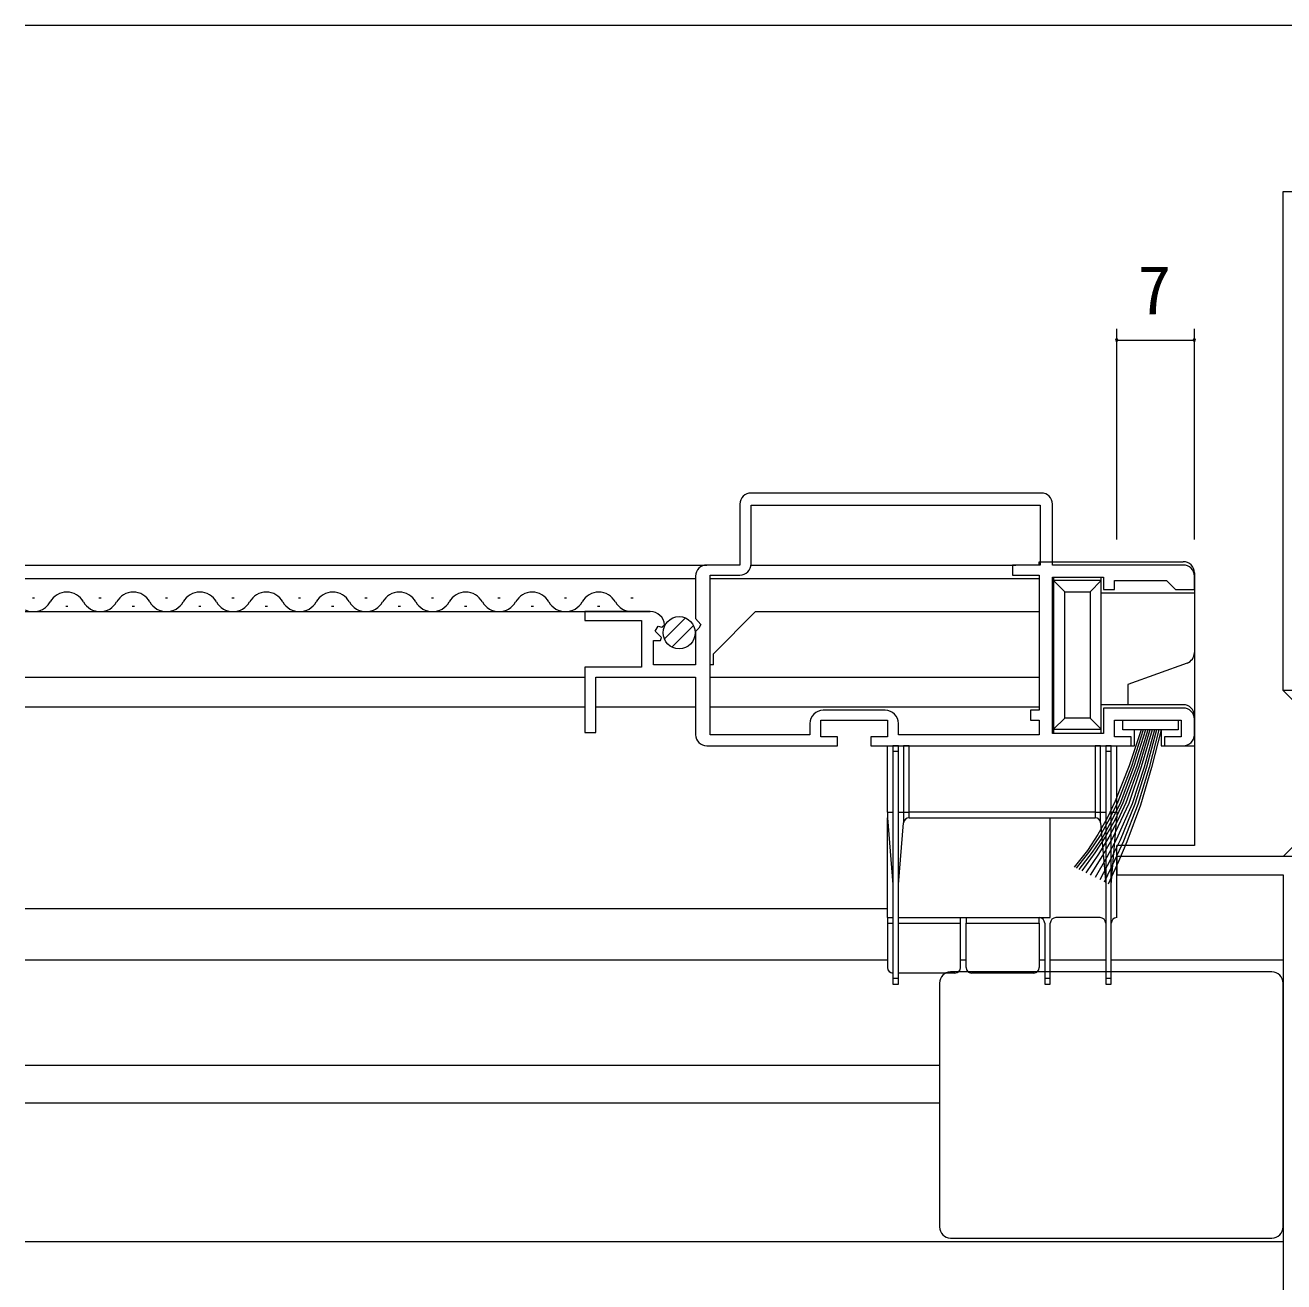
# Model space of a CAD drawing. Units: millimetres, scale not verified. Extents: x -567 to 567, y -403 to 403.
# Drawn here: x 271.3 to 384.8, y -124 to -10.7 of the extents above; entities that cross this region are included whole.
import ezdxf
from ezdxf.enums import TextEntityAlignment as Align

# ---------------------------------------------------------------- set-up
doc = ezdxf.new("R2010")
doc.units = ezdxf.units.MM
doc.header["$LTSCALE"] = 2
for name, color, linetype, lineweight in [('0-3_YKK_11', 7, 'Continuous', 18), ('0-4_YKK_12', 2, 'Continuous', 18), ('0-5_YKK_13', 4, 'Continuous', 18), ('0-6_YKK_D', 6, 'Continuous', 18), ('0-7_YSS_K', 3, 'Continuous', 18)]:
    doc.layers.add(name, color=color, linetype=linetype, lineweight=lineweight)
doc.styles.add('ＭＳ ゴシック', font='')
doc.styles.get('ＭＳ ゴシック').set_extended_font_data('MS Gothic')

msp = doc.modelspace()

# ---------------------------------------------------------------- linework, layer by layer
at = {"layer": '0-3_YKK_11'}
for p, q in [((362.964, -52.884), (336.764, -52.884)), ((362.964, -52.884), (336.764, -52.884)), ((335.764, -53.884), (335.764, -59.384)), ((336.764, -59.284), (336.764, -53.984)), ((336.764, -53.984), (362.864, -53.984)), ((362.864, -53.984), (362.864, -59.384)), ((363.964, -59.384), (363.964, -53.884)), ((335.764, -59.384), (332.764, -59.384)), ((360.364, -59.384), (360.364, -60.284)), ((362.864, -59.384), (360.364, -59.384)), ((375.764, -59.384), (363.964, -59.384)), ((331.764, -60.384), (331.764, -64.216)), ((333.064, -60.284), (335.764, -60.284)), ((333.064, -74.684), (333.064, -60.284)), ((360.364, -60.284), (362.764, -60.284)), ((362.764, -60.284), (362.764, -72.484)), ((363.964, -60.484), (368.564, -60.484)), ((363.964, -74.584), (363.964, -60.484)), ((368.564, -60.484), (368.564, -61.584)), ((369.564, -60.784), (374.264, -60.784)), ((369.564, -61.584), (369.564, -60.784)), ((374.264, -60.784), (374.764, -61.284)), ((374.764, -61.284), (375.064, -61.584)), ((376.764, -61.584), (376.764, -60.384)), ((368.564, -61.584), (369.564, -61.584)), ((375.064, -61.584), (376.764, -61.584)), ((321.764, -63.584), (321.764, -64.384)), ((327.669, -63.584), (321.764, -63.584)), ((321.764, -64.384), (326.864, -64.384)), ((326.864, -64.384), (326.864, -68.584)), ((331.764, -64.216), (332.217, -64.756)), ((328.123, -65.36), (328.394, -64.892)), ((328.689, -65.926), (328.123, -65.36)), ((328.394, -64.892), (328.712, -64.978)), ((328.712, -64.978), (328.963, -64.766)), ((332.064, -65.084), (331.764, -65.384)), ((331.764, -65.384), (331.764, -68.384)), ((332.217, -64.756), (332.064, -65.084)), ((327.964, -66.184), (328.581, -66.184)), ((327.964, -68.384), (327.964, -66.184)), ((328.581, -66.184), (328.689, -65.926)), ((321.764, -68.584), (321.764, -74.484)), ((326.864, -68.584), (321.764, -68.584)), ((331.764, -68.384), (327.964, -68.384)), ((322.764, -69.484), (331.764, -69.484)), ((322.764, -74.484), (322.764, -69.484)), ((331.764, -69.484), (331.764, -74.684)), ((348.864, -72.484), (343.264, -72.484)), ((361.964, -72.484), (361.964, -73.384)), ((362.764, -72.484), (361.964, -72.484)), ((368.564, -72.284), (368.564, -74.584)), ((375.764, -72.284), (368.564, -72.284)), ((342.064, -73.684), (342.064, -74.684)), ((343.064, -73.384), (349.064, -73.384)), ((343.064, -74.884), (343.064, -73.384)), ((349.064, -73.384), (349.064, -74.884)), ((350.064, -74.684), (350.064, -73.684)), ((361.964, -73.384), (362.764, -73.384)), ((362.764, -73.384), (362.764, -74.684)), ((369.564, -73.384), (375.564, -73.384)), ((369.564, -74.884), (369.564, -73.384)), ((375.564, -73.384), (375.564, -74.884)), ((376.764, -74.684), (376.764, -73.284)), ((321.764, -74.484), (322.764, -74.484)), ((342.064, -74.684), (333.064, -74.684)), ((344.564, -74.884), (343.064, -74.884)), ((344.564, -75.684), (344.564, -74.884)), ((347.564, -74.884), (347.564, -75.684)), ((349.064, -74.884), (347.564, -74.884)), ((362.764, -74.684), (350.064, -74.684)), ((368.564, -74.584), (363.964, -74.584)), ((371.064, -74.884), (369.564, -74.884)), ((371.064, -75.684), (371.064, -74.884)), ((374.064, -74.884), (374.064, -75.684)), ((375.564, -74.884), (374.064, -74.884)), ((332.764, -75.684), (344.564, -75.684)), ((347.564, -75.684), (371.064, -75.684)), ((374.064, -75.684), (375.764, -75.684)), ((369.764, -85.684), (369.764, -87.314)), ((394.764, -85.684), (369.764, -85.684)), ((369.764, -87.314), (384.764, -87.314)), ((384.764, -87.314), (384.764, -137.184))]:
    msp.add_line(p, q, dxfattribs=at)
for centre, radius, start, end in [((336.764, -53.884), 1, 90.00001, 179.99999), ((362.964, -53.884), 1, 0.00001, 89.99999), ((332.764, -60.384), 1, 90.00001, 179.99999), ((335.764, -59.284), 1, 270.00001, 359.99999), ((375.764, -60.384), 1, 0.00001, 89.99999), ((327.669, -64.884), 1.3, 5.2159, 90.00002), ((343.264, -73.684), 1.2, 90.00001, 179.99999), ((348.864, -73.684), 1.2, 0.00001, 89.99999), ((375.764, -73.284), 1, 0.00001, 89.99999), ((332.764, -74.684), 1, 180.00001, 269.99999), ((375.764, -74.684), 1, 270.00001, 359.99999)]:
    msp.add_arc(centre, radius, start, end, dxfattribs=at)
at = {"layer": '0-4_YKK_12'}
for p, q in [((271.264, -10.686), (401.764, -10.686)), ((271.264, -59.384), (332.764, -59.384)), ((336.759, -59.384), (360.664, -59.384)), ((271.264, -60.584), (331.764, -60.584)), ((333.064, -60.584), (362.764, -60.584)), ((362.765, -60.574), (362.763, -72.219)), ((271.919, -62.324), (272.119, -62.324)), ((277.919, -62.324), (278.119, -62.324)), ((283.919, -62.324), (284.119, -62.324)), ((289.919, -62.324), (290.119, -62.324)), ((295.919, -62.324), (296.119, -62.324)), ((301.919, -62.324), (302.119, -62.324)), ((307.919, -62.324), (308.119, -62.324)), ((313.919, -62.324), (314.119, -62.324)), ((319.919, -62.324), (320.119, -62.324)), ((325.919, -62.324), (326.119, -62.324)), ((271.264, -63.584), (327.669, -63.584)), ((274.919, -63.084), (275.119, -63.084)), ((280.919, -63.084), (281.119, -63.084)), ((286.919, -63.084), (287.119, -63.084)), ((292.919, -63.084), (293.119, -63.084)), ((298.919, -63.084), (299.119, -63.084)), ((304.919, -63.084), (305.119, -63.084)), ((310.919, -63.084), (311.119, -63.084)), ((316.919, -63.084), (317.119, -63.084)), ((322.919, -63.084), (323.119, -63.084)), ((333.364, -67.384), (337.164, -63.584)), ((337.164, -63.584), (362.764, -63.584)), ((333.364, -68.384), (333.364, -67.384)), ((333.364, -68.384), (333.064, -68.384)), ((271.264, -69.484), (321.764, -69.484)), ((333.064, -69.484), (362.764, -69.484)), ((271.264, -72.184), (321.764, -72.184)), ((322.764, -72.184), (331.764, -72.184)), ((333.064, -72.184), (362.763, -72.184)), ((349.064, -90.386), (271.264, -90.385)), ((271.264, -94.984), (349.064, -94.984)), ((355.664, -94.984), (356.164, -94.984)), ((362.764, -94.984), (363.264, -94.984)), ((363.764, -94.984), (368.764, -94.984)), ((369.264, -94.984), (384.764, -94.984)), ((271.264, -104.484), (353.764, -104.484)), ((271.264, -107.884), (353.764, -107.884)), ((271.264, -120.384), (384.764, -120.384))]:
    msp.add_line(p, q, dxfattribs=at)
for centre, start, end in [((275.019, -63.543), 29.20254, 150.79746), ((281.019, -63.543), 29.20254, 150.79746), ((287.019, -63.543), 29.20254, 150.79746), ((293.019, -63.543), 29.20254, 150.79746), ((299.019, -63.543), 29.20254, 150.79746), ((305.019, -63.543), 29.20254, 150.79746), ((311.019, -63.543), 29.20254, 150.79746), ((317.019, -63.543), 29.20254, 150.79746), ((323.019, -63.543), 29.20254, 150.79746), ((272.019, -61.866), 243.93273, 330.79746), ((278.019, -61.866), 209.20254, 330.79746), ((284.019, -61.866), 209.20254, 330.79746), ((290.019, -61.866), 209.20254, 330.79746), ((296.019, -61.866), 209.20254, 330.79746), ((302.019, -61.866), 209.20254, 330.79746), ((308.019, -61.866), 209.20254, 330.79746), ((314.019, -61.866), 209.20254, 330.79746), ((320.019, -61.866), 209.20254, 330.79746), ((326.019, -61.866), 209.20254, 270)]:
    msp.add_arc(centre, 1.718, start, end, dxfattribs=at)
at = {"layer": '0-5_YKK_13'}
for p, q in [((362.764, -59.384), (362.764, -59.084)), ((362.764, -59.084), (375.764, -59.084)), ((376.764, -60.084), (376.764, -61.884)), ((364.064, -60.561), (364.064, -60.784)), ((368.364, -60.784), (364.064, -60.784)), ((364.064, -60.784), (365.064, -61.784)), ((367.364, -61.784), (368.364, -60.784)), ((368.364, -60.784), (368.364, -60.502)), ((368.364, -74.184), (368.364, -60.784)), ((365.064, -61.784), (367.364, -61.784)), ((365.064, -73.184), (365.064, -61.784)), ((367.364, -61.784), (367.364, -73.184)), ((368.364, -61.884), (376.764, -61.884)), ((376.764, -61.884), (376.764, -67.284)), ((328.94, -66.044), (330.838, -64.147)), ((329.622, -66.777), (331.571, -64.828)), ((375.764, -71.984), (370.764, -71.984)), ((367.364, -73.184), (365.064, -73.184)), ((367.364, -73.184), (368.364, -74.184)), ((370.314, -73.384), (375.314, -73.384)), ((370.314, -74.234), (370.314, -73.384)), ((375.314, -73.384), (375.314, -74.234)), ((364.064, -74.184), (364.064, -74.508)), ((364.064, -74.184), (368.364, -74.184)), ((368.364, -74.567), (368.364, -74.184)), ((375.314, -74.234), (370.314, -74.234)), ((371.954, -74.234), (370.869, -77.506)), ((372.154, -74.234), (371.084, -77.538)), ((372.354, -74.234), (371.306, -77.563)), ((371.364, -75.684), (371.364, -74.234)), ((372.554, -74.234), (371.528, -77.577)), ((372.754, -74.234), (371.744, -77.576)), ((372.954, -74.234), (371.973, -77.594)), ((373.154, -74.234), (372.226, -77.611)), ((373.354, -74.234), (372.434, -77.617)), ((373.554, -74.234), (372.682, -77.64)), ((373.754, -74.234), (372.893, -77.652)), ((373.764, -74.234), (373.764, -75.684)), ((349.064, -75.684), (349.564, -75.684)), ((349.064, -81.684), (349.064, -75.684)), ((349.564, -75.684), (349.564, -76.184)), ((351.024, -75.684), (350.526, -75.684)), ((351.024, -75.684), (367.804, -75.684)), ((351.024, -81.684), (351.024, -75.684)), ((368.302, -75.684), (368.764, -75.684)), ((368.302, -81.684), (368.302, -75.684)), ((368.764, -75.684), (368.764, -76.184)), ((369.264, -75.684), (369.764, -75.684)), ((369.764, -75.684), (371.364, -75.684)), ((369.764, -81.684), (369.764, -75.684)), ((373.764, -75.684), (376.764, -75.684)), ((349.564, -76.184), (349.564, -96.684)), ((349.564, -76.184), (350.064, -76.184)), ((350.064, -96.684), (350.064, -76.184)), ((368.764, -76.184), (368.764, -96.684)), ((368.764, -76.184), (369.264, -76.184)), ((369.264, -96.684), (369.264, -76.184)), ((370.869, -77.506), (369.626, -80.688)), ((371.084, -77.538), (369.845, -80.748)), ((371.306, -77.563), (370.086, -80.796)), ((371.528, -77.577), (370.322, -80.824)), ((371.744, -77.576), (370.567, -80.835)), ((371.973, -77.594), (370.836, -80.882)), ((372.226, -77.611), (371.14, -80.92)), ((372.434, -77.617), (371.381, -80.946)), ((372.682, -77.64), (371.667, -80.994)), ((372.893, -77.652), (371.911, -81.026)), ((349.064, -81.684), (349.564, -81.684)), ((349.064, -81.684), (349.064, -82.184)), ((350.526, -81.684), (351.024, -81.684)), ((367.804, -81.684), (351.024, -81.684)), ((351.024, -82.184), (351.024, -81.684)), ((367.804, -81.684), (368.302, -81.684)), ((367.804, -81.684), (367.804, -82.184)), ((369.626, -80.688), (368.895, -82.219)), ((369.845, -80.748), (369.11, -82.288)), ((370.086, -80.796), (369.358, -82.347)), ((370.836, -80.882), (369.389, -84.026)), ((370.322, -80.824), (369.597, -82.381)), ((371.14, -80.92), (369.736, -84.102)), ((370.567, -80.835), (369.864, -82.408)), ((371.381, -80.946), (370.059, -84.183)), ((371.667, -80.994), (370.367, -84.286)), ((371.911, -81.026), (370.684, -84.338)), ((349.064, -91.184), (349.064, -82.184)), ((349.064, -82.184), (349.564, -88.184)), ((350.064, -88.184), (350.526, -82.643)), ((351.024, -82.184), (367.804, -82.184)), ((368.895, -82.219), (368.065, -83.694)), ((369.11, -82.288), (368.27, -83.77)), ((368.302, -82.643), (368.764, -88.184)), ((369.358, -82.347), (368.523, -83.838)), ((369.597, -82.381), (368.759, -83.879)), ((369.864, -82.408), (369.057, -83.929)), ((369.264, -88.184), (369.764, -82.184)), ((368.065, -83.694), (367.107, -85.117)), ((368.27, -83.77), (367.296, -85.201)), ((368.523, -83.838), (367.552, -85.273)), ((368.759, -83.879), (367.779, -85.346)), ((369.057, -83.929), (368.112, -85.455)), ((369.389, -84.026), (368.479, -85.595)), ((367.107, -85.117), (365.916, -86.619)), ((369.736, -84.102), (368.856, -85.737)), ((370.059, -84.183), (369.231, -85.873)), ((370.367, -84.286), (369.559, -86.036)), ((369.764, -91.184), (369.764, -84.684)), ((370.684, -84.338), (369.913, -86.114)), ((367.296, -85.201), (366.113, -86.713)), ((367.552, -85.273), (366.339, -86.832)), ((367.779, -85.346), (366.597, -86.962)), ((368.112, -85.455), (366.974, -87.152)), ((368.479, -85.595), (367.359, -87.346)), ((368.856, -85.737), (367.818, -87.577)), ((369.231, -85.873), (368.233, -87.786)), ((369.559, -86.036), (368.618, -87.98)), ((369.913, -86.114), (368.979, -88.162)), ((349.064, -91.184), (349.064, -91.684)), ((349.064, -91.184), (349.564, -91.184)), ((349.064, -91.684), (349.564, -91.684)), ((349.064, -91.684), (349.064, -95.684)), ((350.064, -91.184), (355.664, -91.184)), ((350.064, -91.684), (355.664, -91.684)), ((355.664, -91.684), (355.664, -91.184)), ((355.664, -95.684), (355.664, -91.684)), ((356.164, -91.184), (362.764, -91.184)), ((356.164, -95.684), (356.164, -91.684)), ((356.164, -91.684), (362.764, -91.684)), ((362.764, -91.684), (362.764, -91.184)), ((362.764, -91.684), (362.764, -95.684)), ((363.264, -91.684), (363.264, -96.684)), ((363.764, -96.684), (363.764, -91.684)), ((368.264, -91.184), (364.264, -91.184)), ((355.164, -96.184), (350.064, -96.184)), ((383.764, -96.085), (354.764, -96.085)), ((362.264, -96.184), (356.664, -96.184)), ((349.564, -96.684), (349.564, -97.184)), ((350.064, -96.684), (349.564, -96.684)), ((349.564, -97.184), (350.064, -97.184)), ((350.064, -97.184), (350.064, -96.684)), ((353.764, -97.085), (353.764, -119.085)), ((363.264, -96.684), (363.264, -97.184)), ((363.764, -96.684), (363.264, -96.684)), ((363.264, -97.184), (363.764, -97.184)), ((363.764, -97.184), (363.764, -96.684)), ((368.764, -96.684), (368.764, -97.184)), ((368.764, -97.184), (369.264, -97.184)), ((384.764, -119.085), (384.764, -97.085)), ((354.764, -120.085), (383.764, -120.085))]:
    msp.add_line(p, q, dxfattribs=at)
for points in [[(364.064, -60.784), (364.064, -74.184), (365.064, -73.184)], [(376.764, -67.284), (376.764, -72.984), (376.764, -75.684)], [(376.106, -68.224), (370.764, -70.168), (370.764, -71.984), (368.364, -71.984)], [(350.064, -76.184), (350.064, -75.684), (349.564, -75.684)], [(350.064, -75.684), (350.526, -75.684), (350.526, -81.684)], [(368.302, -75.684), (367.804, -75.684), (367.804, -81.684)], [(369.264, -76.184), (369.264, -75.684), (368.764, -75.684)], [(376.764, -75.684), (376.764, -84.684), (369.764, -84.684)], [(350.064, -81.684), (350.526, -81.684), (350.526, -82.643)], [(368.302, -82.643), (368.302, -81.684), (368.764, -81.684)], [(369.264, -81.684), (369.764, -81.684), (369.764, -82.184)], [(362.764, -91.184), (363.764, -91.184), (363.764, -82.184)], [(355.664, -91.184), (356.164, -91.184), (356.164, -91.684)], [(369.264, -97.184), (369.264, -96.684), (368.764, -96.684)]]:
    msp.add_lwpolyline(points, dxfattribs=at)
msp.add_circle((330.278, -65.484), 1.45, dxfattribs=at)
for centre, radius, start, end in [((375.764, -60.084), 1, 0, 90), ((375.764, -67.284), 1, 290, 0), ((375.764, -72.984), 1, 0, 90), ((351.024, -82.684), 0.5, 90, 175.23636), ((367.804, -82.684), 0.5, 4.76364, 90), ((362.764, -91.684), 0.5, 0, 90), ((364.264, -91.684), 0.5, 90, 180), ((368.264, -91.684), 0.5, 0, 90), ((369.764, -91.684), 0.5, 90, 180), ((349.564, -95.684), 0.5, 180, 270), ((354.764, -97.085), 1, 90, 180), ((355.164, -95.684), 0.5, 270, 0), ((356.664, -95.684), 0.5, 180, 270), ((362.264, -95.684), 0.5, 270, 0), ((383.764, -97.085), 1, 0, 90), ((354.764, -119.085), 1, 180, 270), ((383.764, -119.085), 1, 270, 0)]:
    msp.add_arc(centre, radius, start, end, dxfattribs=at)
at = {"layer": '0-6_YKK_D'}
for p, q in [((369.764, -57.084), (369.764, -38.084)), ((376.764, -57.084), (376.764, -38.084)), ((369.764, -39.084), (376.764, -39.084))]:
    msp.add_line(p, q, dxfattribs=at)
for centre, start, end in [((369.764, -39.084), 0, 180), ((369.764, -39.084), 180, 0), ((376.764, -39.084), 0, 180), ((376.764, -39.084), 180, 0)]:
    msp.add_arc(centre, 0.106, start, end, dxfattribs=at)
at = {"layer": '0-7_YSS_K'}
for p, q in [((384.764, -70.686), (384.764, -25.686)), ((384.764, -25.686), (429.764, -25.686)), ((385.764, -71.686), (384.764, -70.686)), ((391.764, -70.686), (384.764, -70.686)), ((385.764, -84.684), (384.764, -85.684))]:
    msp.add_line(p, q, dxfattribs=at)

# ---------------------------------------------------------------- texts
at = {"layer": '0-6_YKK_D', "color": 7, "style": 'ＭＳ ゴシック'}
msp.add_text('7', height=4.399, dxfattribs=at).set_placement((371.664, -38.084), align=Align.BOTTOM_LEFT)

doc.saveas('drawing.dxf')
